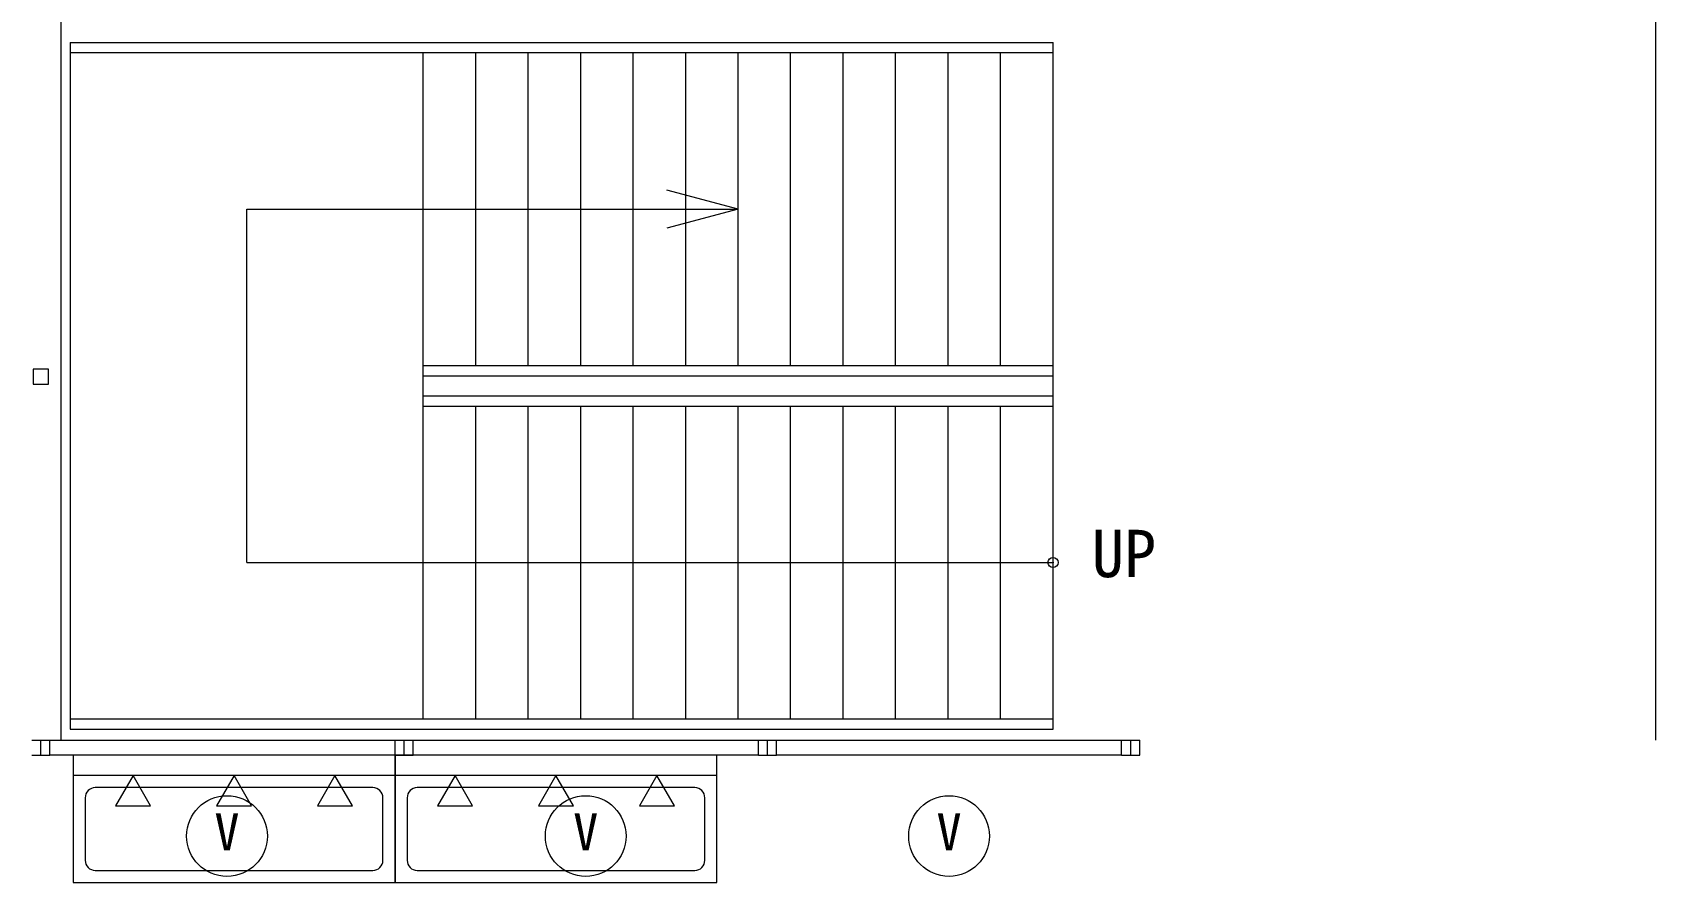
# Model space of a CAD drawing. Units: millimetres at full size, sheet at 1:100. Extents: x -84100 to 167013, y -59450 to 59350.
# Drawn here: x -53995 to -45954, y -25933 to -21723 of the extents above; entities that cross this region are included whole.
import ezdxf
from ezdxf.enums import TextEntityAlignment as Align

# ---------------------------------------------------------------- set-up
doc = ezdxf.new("R2010")
doc.units = ezdxf.units.MM
doc.header["$LTSCALE"] = 100
doc.header["$PDMODE"] = 32
doc.header["$PDSIZE"] = 50
for name, color, linetype, lineweight in [('0-4_通り芯', 3, 'Continuous', 9), ('0-7_作図線', 7, 'Continuous', 9), ('0-B_部屋面積', 4, 'Continuous', 9), ('0-F_梁', 3, 'Continuous', 9), ('3-3', 4, 'Continuous', 9)]:
    doc.layers.add(name, color=color, linetype=linetype, lineweight=lineweight)
doc.styles.add('ＭＳ ゴシック', font='')
doc.styles.get('ＭＳ ゴシック').set_extended_font_data('MS Gothic')

msp = doc.modelspace()

# ---------------------------------------------------------------- linework, layer by layer
at = {"layer": '0-4_通り芯'}
for p, q in [((-53853.5, -16228.3), (-53853.5, -25228.3)), ((-45953.5, -16228.3), (-45953.5, -25228.3)), ((-53908.5, -25228.3), (-52153.5, -25228.3)), ((-52108.5, -25228.3), (-50398.5, -25228.3)), ((-50308.5, -25228.3), (-48598.5, -25228.3)), ((-52198.5, -25303.3), (-53908.5, -25303.3)), ((-50398.5, -25303.3), (-52108.5, -25303.3)), ((-48598.5, -25303.3), (-50308.5, -25303.3))]:
    msp.add_line(p, q, dxfattribs=at)
at = {"layer": '0-4_通り芯', "color": 6}
for p, q in [((-53808.5, -21773.3), (-48938.5, -21773.3)), ((-53808.5, -21773.3), (-53808.5, -25173.3)), ((-48938.5, -25173.3), (-48938.5, -21773.3)), ((-53808.5, -21823.3), (-48938.5, -21823.3)), ((-52058.5, -25123.3), (-52058.5, -21823.3)), ((-51798.5, -23373.3), (-51798.5, -21823.3)), ((-51538.5, -23373.3), (-51538.5, -21823.3)), ((-51278.5, -23373.3), (-51278.5, -21823.3)), ((-51018.5, -23373.3), (-51018.5, -21823.3)), ((-50758.5, -23373.3), (-50758.5, -21823.3)), ((-50498.5, -23373.3), (-50498.5, -21823.3)), ((-50238.5, -23373.3), (-50238.5, -21823.3)), ((-49978.5, -23373.3), (-49978.5, -21823.3)), ((-49718.5, -23373.3), (-49718.5, -21823.3)), ((-49458.5, -23373.3), (-49458.5, -21823.3)), ((-49198.5, -23373.3), (-49198.5, -21823.3)), ((-52058.5, -23373.3), (-48938.5, -23373.3)), ((-52058.5, -23423.3), (-48938.5, -23423.3)), ((-52058.5, -23523.3), (-48938.5, -23523.3)), ((-52058.5, -23573.3), (-48938.5, -23573.3)), ((-51798.5, -25123.3), (-51798.5, -23573.3)), ((-51538.5, -25123.3), (-51538.5, -23573.3)), ((-51278.5, -25123.3), (-51278.5, -23573.3)), ((-51018.5, -25123.3), (-51018.5, -23573.3)), ((-50758.5, -25123.3), (-50758.5, -23573.3)), ((-50498.5, -25123.3), (-50498.5, -23573.3)), ((-50238.5, -25123.3), (-50238.5, -23573.3)), ((-49978.5, -25123.3), (-49978.5, -23573.3)), ((-49718.5, -25123.3), (-49718.5, -23573.3)), ((-49458.5, -25123.3), (-49458.5, -23573.3)), ((-49198.5, -25123.3), (-49198.5, -23573.3)), ((-53808.5, -25123.3), (-48938.5, -25123.3)), ((-53808.5, -25173.3), (-48938.5, -25173.3))]:
    msp.add_line(p, q, dxfattribs=at)
at = {"layer": '0-7_作図線'}
for p, q in [((-53998.5, -25228.3), (-53908.5, -25228.3)), ((-53953.5, -25303.3), (-53953.5, -25228.3)), ((-53908.5, -25303.3), (-53908.5, -25228.3)), ((-52198.5, -25228.3), (-52108.5, -25228.3)), ((-52198.5, -25303.3), (-52198.5, -25228.3)), ((-52153.5, -25303.3), (-52153.5, -25228.3)), ((-52108.5, -25303.3), (-52108.5, -25228.3)), ((-50398.5, -25228.3), (-50308.5, -25228.3)), ((-50398.5, -25303.3), (-50398.5, -25228.3)), ((-50353.5, -25303.3), (-50353.5, -25228.3)), ((-50308.5, -25303.3), (-50308.5, -25228.3)), ((-48598.5, -25228.3), (-48508.5, -25228.3)), ((-48598.5, -25303.3), (-48598.5, -25228.3)), ((-48553.5, -25303.3), (-48553.5, -25228.3)), ((-48508.5, -25303.3), (-48508.5, -25228.3)), ((-53998.5, -25303.3), (-53908.5, -25303.3)), ((-52198.5, -25303.3), (-52108.5, -25303.3)), ((-50398.5, -25303.3), (-50308.5, -25303.3)), ((-48598.5, -25303.3), (-48508.5, -25303.3))]:
    msp.add_line(p, q, dxfattribs=at)
msp.add_lwpolyline([(-53991, -23465.8), (-53916, -23465.8), (-53916, -23390.8), (-53991, -23390.8)], close=True, dxfattribs=at)
at = {"layer": '0-B_部屋面積'}
for p, q in [((-52198.5, -25303.3), (-53793.5, -25303.3)), ((-52198.5, -25933.3), (-52198.5, -25303.3)), ((-50603.5, -25303.3), (-52198.5, -25303.3)), ((-52198.5, -25303.3), (-52198.5, -25933.3)), ((-50603.5, -25933.3), (-50603.5, -25303.3)), ((-52198.5, -25403.3), (-53793.5, -25403.3)), ((-50603.5, -25403.3), (-52198.5, -25403.3)), ((-51901, -25403.3), (-51987.6, -25553.3)), ((-51814.4, -25553.3), (-51901, -25403.3)), ((-51401, -25403.3), (-51487.6, -25553.3)), ((-51314.4, -25553.3), (-51401, -25403.3)), ((-50901, -25403.3), (-50987.6, -25553.3)), ((-50814.4, -25553.3), (-50901, -25403.3)), ((-52308.5, -25463.3), (-53683.5, -25463.3)), ((-50713.5, -25463.3), (-52088.5, -25463.3)), ((-53733.5, -25513.3), (-53733.5, -25823.3)), ((-52258.5, -25823.3), (-52258.5, -25513.3)), ((-52138.5, -25513.3), (-52138.5, -25823.3)), ((-51987.6, -25553.3), (-51814.4, -25553.3)), ((-51487.6, -25553.3), (-51314.4, -25553.3)), ((-50987.6, -25553.3), (-50814.4, -25553.3)), ((-50663.5, -25823.3), (-50663.5, -25513.3)), ((-53683.5, -25873.3), (-52308.5, -25873.3)), ((-52088.5, -25873.3), (-50713.5, -25873.3)), ((-52198.5, -25933.3), (-50603.5, -25933.3))]:
    msp.add_line(p, q, dxfattribs=at)
msp.add_lwpolyline([(-53793.5, -25303.3), (-53793.5, -25933.3), (-52198.5, -25933.3)], dxfattribs=at)
for points in [[(-53496, -25403.3), (-53582.6, -25553.3), (-53409.4, -25553.3)], [(-52996, -25403.3), (-53082.6, -25553.3), (-52909.4, -25553.3)], [(-52496, -25403.3), (-52582.6, -25553.3), (-52409.4, -25553.3)]]:
    msp.add_lwpolyline(points, close=True, dxfattribs=at)
for centre, start, end in [((-53683.5, -25513.3), 89.99998, 179.99998), ((-52308.5, -25513.3), 0, 90), ((-52088.5, -25513.3), 89.99998, 179.99998), ((-50713.5, -25513.3), 0, 90), ((-53683.5, -25823.3), 180, 270), ((-52308.5, -25823.3), 270, 0), ((-52088.5, -25823.3), 180, 270), ((-50713.5, -25823.3), 270, 0)]:
    msp.add_arc(centre, 50, start, end, dxfattribs=at)
at = {"layer": '0-F_梁'}
for p, q in [((-50498.5, -22598.3), (-50851.1, -22692.8)), ((-52933.5, -24348.3), (-48938.5, -24348.3))]:
    msp.add_line(p, q, dxfattribs=at)
msp.add_lwpolyline([(-52933.5, -24348.3), (-52933.5, -22598.3), (-50498.5, -22598.3), (-50851.1, -22503.9)], dxfattribs=at)
msp.add_point((-48938.5, -24348.3), dxfattribs=at)
at = {"layer": '3-3'}
for centre in [(-53031, -25703.3), (-51253.5, -25703.3), (-49453.5, -25703.3)]:
    msp.add_circle(centre, 200, dxfattribs=at)

# ---------------------------------------------------------------- texts
at = {"layer": '0-F_梁', "style": 'ＭＳ ゴシック'}
msp.add_text('UP', height=234.6, dxfattribs=at).set_placement((-48746.9, -24491.3), align=Align.BOTTOM_LEFT)
at = {"layer": '3-3', "style": 'ＭＳ ゴシック'}
for p in [(-53093.5, -25828.3), (-51316, -25828.3), (-49516, -25828.3)]:
    msp.add_text('V', height=183.3, dxfattribs=at).set_placement(p, align=Align.BOTTOM_LEFT)

doc.saveas('drawing.dxf')
